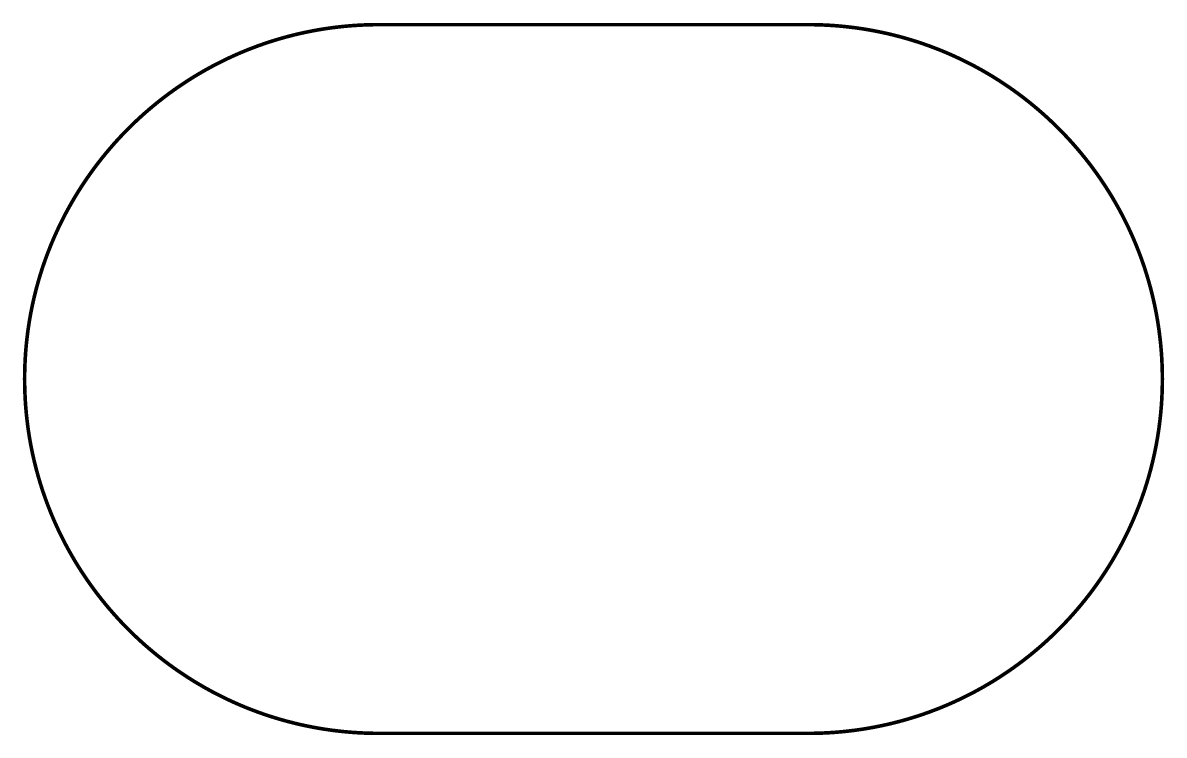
# Model space of a CAD drawing. Extents: x 0.05 to 3.21, y 0.05 to 2.02.
import ezdxf

# ---------------------------------------------------------------- set-up
doc = ezdxf.new("R2010")
doc.units = 0
doc.header["$LTSCALE"] = 0.166667
doc.layers.add('FOREGROUND', color=7, linetype='CONTINUOUS')

msp = doc.modelspace()

# ---------------------------------------------------------------- linework, layer by layer
at = {"layer": 'FOREGROUND', "linetype": 'CONTINUOUS', "const_width": 0.01}
msp.add_lwpolyline([(2.225, 0.05), (2.243685, 0.050189), (2.262286, 0.050722), (2.280799, 0.051598), (2.29922, 0.052813), (2.317547, 0.054365), (2.335778, 0.056249), (2.353908, 0.058463), (2.371934, 0.061004), (2.389855, 0.063869), (2.407666, 0.067054), (2.425364, 0.070557), (2.442947, 0.074375), (2.460411, 0.078504), (2.477754, 0.082942), (2.494972, 0.087685), (2.512062, 0.092731), (2.529021, 0.098076), (2.545847, 0.103717), (2.562535, 0.109652), (2.579083, 0.115876), (2.595489, 0.122388), (2.611748, 0.129183), (2.627858, 0.136259), (2.643815, 0.143614), (2.659617, 0.151243), (2.675261, 0.159144), (2.690743, 0.167313), (2.706061, 0.175748), (2.721211, 0.184446), (2.73619, 0.193403), (2.750996, 0.202617), (2.765625, 0.212084), (2.780074, 0.221801), (2.79434, 0.231766), (2.80842, 0.241974), (2.822311, 0.252424), (2.83601, 0.263112), (2.849514, 0.274035), (2.86282, 0.28519), (2.875924, 0.296573), (2.888824, 0.308183), (2.901516, 0.320015), (2.913998, 0.332067), (2.926267, 0.344335), (2.938319, 0.356817), (2.950151, 0.369509), (2.96176, 0.382409), (2.973144, 0.395514), (2.984299, 0.408819), (2.995221, 0.422323), (3.005909, 0.436022), (3.016359, 0.449913), (3.026568, 0.463993), (3.036532, 0.478259), (3.04625, 0.492708), (3.055716, 0.507337), (3.06493, 0.522143), (3.073887, 0.537122), (3.082585, 0.552272), (3.09102, 0.56759), (3.09919, 0.583072), (3.10709, 0.598716), (3.11472, 0.614518), (3.122074, 0.630476), (3.12915, 0.646586), (3.135946, 0.662845), (3.142457, 0.67925), (3.148682, 0.695798), (3.154616, 0.712487), (3.160257, 0.729312), (3.165602, 0.746271), (3.170648, 0.763361), (3.175391, 0.780579), (3.179829, 0.797922), (3.183958, 0.815386), (3.187776, 0.832969), (3.191279, 0.850668), (3.194465, 0.868479), (3.19733, 0.886399), (3.199871, 0.904426), (3.202085, 0.922556), (3.203969, 0.940786), (3.20552, 0.959113), (3.206735, 0.977535), (3.207611, 0.996047), (3.208145, 1.014648), (3.208333, 1.033333), (3.208333, 1.033333), (3.208145, 1.052021), (3.207611, 1.070624), (3.206735, 1.089139), (3.205519, 1.107563), (3.203968, 1.125893), (3.202083, 1.144125), (3.199868, 1.162257), (3.197327, 1.180286), (3.194461, 1.198209), (3.191275, 1.216022), (3.187771, 1.233722), (3.183952, 1.251307), (3.179822, 1.268774), (3.175383, 1.286118), (3.170639, 1.303338), (3.165592, 1.32043), (3.160246, 1.337391), (3.154603, 1.354218), (3.148667, 1.370908), (3.142442, 1.387458), (3.135929, 1.403865), (3.129131, 1.420126), (3.122053, 1.436237), (3.114697, 1.452196), (3.107067, 1.467999), (3.099164, 1.483645), (3.090993, 1.499128), (3.082555, 1.514447), (3.073856, 1.529598), (3.064897, 1.544579), (3.055681, 1.559386), (3.046212, 1.574016), (3.036493, 1.588466), (3.026526, 1.602733), (3.016315, 1.616813), (3.005863, 1.630705), (2.995173, 1.644405), (2.984248, 1.657909), (2.97309, 1.671216), (2.961704, 1.68432), (2.950093, 1.697221), (2.938258, 1.709914), (2.926204, 1.722396), (2.913933, 1.734665), (2.901448, 1.746717), (2.888753, 1.758549), (2.875851, 1.770158), (2.862744, 1.781542), (2.849435, 1.792697), (2.835929, 1.803619), (2.822227, 1.814307), (2.808333, 1.824756), (2.794251, 1.834965), (2.779982, 1.844929), (2.76553, 1.854645), (2.750898, 1.864112), (2.73609, 1.873325), (2.721108, 1.882281), (2.705955, 1.890978), (2.690634, 1.899412), (2.675149, 1.907581), (2.659503, 1.91548), (2.643698, 1.923108), (2.627737, 1.930461), (2.611625, 1.937536), (2.595363, 1.944331), (2.578955, 1.950841), (2.562404, 1.957063), (2.545713, 1.962996), (2.528884, 1.968635), (2.511922, 1.973978), (2.494829, 1.979022), (2.477609, 1.983763), (2.460263, 1.988199), (2.442796, 1.992326), (2.425211, 1.996142), (2.407509, 1.999642), (2.389696, 2.002825), (2.371773, 2.005687), (2.353743, 2.008226), (2.335611, 2.010437), (2.317378, 2.012318), (2.299048, 2.013866), (2.280624, 2.015078), (2.262109, 2.015951), (2.243506, 2.016482), (2.224818, 2.016667), (1.033151, 2.016667), (1.014468, 2.016475), (0.99587, 2.015938), (0.97736, 2.015058), (0.958941, 2.01384), (0.940616, 2.012286), (0.922389, 2.010399), (0.904261, 2.008182), (0.886237, 2.005638), (0.86832, 2.002771), (0.850511, 1.999583), (0.832816, 1.996077), (0.815235, 1.992257), (0.797774, 1.988126), (0.780434, 1.983686), (0.763219, 1.97894), (0.746131, 1.973893), (0.729175, 1.968546), (0.712352, 1.962903), (0.695667, 1.956967), (0.679121, 1.950741), (0.662719, 1.944228), (0.646463, 1.937431), (0.630356, 1.930353), (0.614401, 1.922997), (0.598602, 1.915367), (0.582961, 1.907465), (0.567481, 1.899295), (0.552166, 1.890859), (0.537019, 1.88216), (0.522042, 1.873202), (0.507239, 1.863988), (0.492613, 1.85452), (0.478167, 1.844802), (0.463904, 1.834837), (0.449826, 1.824628), (0.435938, 1.814178), (0.422242, 1.80349), (0.408741, 1.792567), (0.395438, 1.781412), (0.382336, 1.770029), (0.369439, 1.758419), (0.356749, 1.746587), (0.344269, 1.734536), (0.332003, 1.722267), (0.319954, 1.709786), (0.308124, 1.697094), (0.296517, 1.684194), (0.285136, 1.67109), (0.273984, 1.657785), (0.263063, 1.644282), (0.252378, 1.630584), (0.24193, 1.616694), (0.231724, 1.602614), (0.221761, 1.588349), (0.212046, 1.573901), (0.202581, 1.559273), (0.19337, 1.544469), (0.184415, 1.52949), (0.175719, 1.514341), (0.167286, 1.499025), (0.159118, 1.483544), (0.151219, 1.467902), (0.143592, 1.452101), (0.136239, 1.436145), (0.129164, 1.420036), (0.12237, 1.403779), (0.11586, 1.387375), (0.109637, 1.370829), (0.103704, 1.354142), (0.098064, 1.337318), (0.092721, 1.320361), (0.087676, 1.303273), (0.082934, 1.286057), (0.078497, 1.268716), (0.074369, 1.251254), (0.070552, 1.233673), (0.06705, 1.215976), (0.063865, 1.198168), (0.061001, 1.180249), (0.058461, 1.162225), (0.056247, 1.144097), (0.054364, 1.125869), (0.052813, 1.107544), (0.051598, 1.089125), (0.050722, 1.070614), (0.050189, 1.052016), (0.05, 1.033333), (0.05, 1.033333), (0.050189, 1.014648), (0.050722, 0.996047), (0.051598, 0.977535), (0.052813, 0.959113), (0.054365, 0.940786), (0.056249, 0.922556), (0.058463, 0.904426), (0.061004, 0.886399), (0.063869, 0.868479), (0.067054, 0.850668), (0.070557, 0.832969), (0.074375, 0.815386), (0.078504, 0.797922), (0.082942, 0.780579), (0.087685, 0.763361), (0.092731, 0.746271), (0.098076, 0.729312), (0.103717, 0.712487), (0.109652, 0.695798), (0.115876, 0.67925), (0.122388, 0.662845), (0.129183, 0.646586), (0.136259, 0.630476), (0.143614, 0.614518), (0.151243, 0.598716), (0.159144, 0.583072), (0.167313, 0.56759), (0.175748, 0.552272), (0.184446, 0.537122), (0.193403, 0.522143), (0.202617, 0.507337), (0.212084, 0.492708), (0.221801, 0.478259), (0.231766, 0.463993), (0.241974, 0.449913), (0.252424, 0.436022), (0.263112, 0.422323), (0.274035, 0.408819), (0.28519, 0.395514), (0.296573, 0.382409), (0.308183, 0.369509), (0.320015, 0.356817), (0.332067, 0.344335), (0.344335, 0.332067), (0.356817, 0.320015), (0.369509, 0.308183), (0.382409, 0.296573), (0.395514, 0.28519), (0.408819, 0.274035), (0.422323, 0.263112), (0.436022, 0.252424), (0.449913, 0.241974), (0.463993, 0.231766), (0.478259, 0.221801), (0.492708, 0.212084), (0.507337, 0.202617), (0.522143, 0.193403), (0.537122, 0.184446), (0.552272, 0.175748), (0.56759, 0.167313), (0.583072, 0.159144), (0.598716, 0.151243), (0.614518, 0.143614), (0.630476, 0.136259), (0.646586, 0.129183), (0.662845, 0.122388), (0.67925, 0.115876), (0.695798, 0.109652), (0.712487, 0.103717), (0.729312, 0.098076), (0.746271, 0.092731), (0.763361, 0.087685), (0.780579, 0.082942), (0.797922, 0.078504), (0.815386, 0.074375), (0.832969, 0.070557), (0.850668, 0.067054), (0.868479, 0.063869), (0.886399, 0.061004), (0.904426, 0.058463), (0.922556, 0.056249), (0.940786, 0.054365), (0.959113, 0.052813), (0.977535, 0.051598), (0.996047, 0.050722), (1.014648, 0.050189), (1.033333, 0.05)], close=True, dxfattribs=at)

doc.saveas('drawing.dxf')
